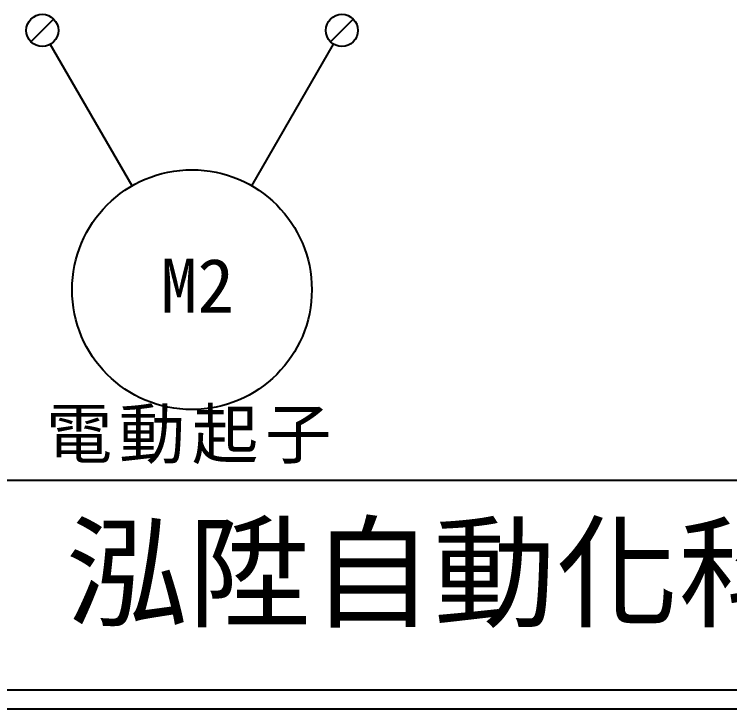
# Model space of a CAD drawing. Extents: x 10 to 297, y 3 to 207.
# Drawn here: x 45.18 to 92.93, y 3 to 49.33 of the extents above; entities that cross this region are included whole.
import ezdxf

# ---------------------------------------------------------------- set-up
doc = ezdxf.new("R2010")
doc.units = 0
doc.layers.get('0').update_dxf_attribs({"linetype": 'CONTINUOUS'})
doc.layers.add('圖框層', color=7, linetype='CONTINUOUS')
doc.styles.add('STSL', font='kaiu.ttf')
doc.styles.add('標楷體', font='kaiu.ttf')

msp = doc.modelspace()

# ---------------------------------------------------------------- linework, layer by layer
for p, q in [((47.804, 49.013), (46.29, 47.498)), ((67.804, 49.013), (66.29, 47.498)), ((53.035, 37.883), (47.582, 47.328)), ((61.035, 37.883), (66.494, 47.338))]:
    msp.add_line(p, q)
for centre, radius in [((47.047, 48.255), 1.071), ((67.047, 48.255), 1.071), ((57.035, 30.954), 8)]:
    msp.add_circle(centre, radius)
at = {"layer": '圖框層', "color": 7}
for p, q in [((11.25, 18.25), (295.75, 18.25)), ((11.25, 4.25), (295.75, 4.25)), ((10, 3), (297, 3))]:
    msp.add_line(p, q, dxfattribs=at)

# ---------------------------------------------------------------- texts
at = {"color": 0, "insert": (57.035, 22.954), "char_height": 3.25, "width": 24.14544, "attachment_point": 2, "style": '標楷體'}
msp.add_mtext('{\\T1.1;電動起子}', dxfattribs=at)
at = {"layer": '圖框層', "color": 4, "style": 'STSL'}
for s, height, p in [('M2', 3.6, (54.951, 29.431)), ('泓陞自動化科技有限公司', 6, (48.604, 9.076))]:
    msp.add_text(s, height=height, dxfattribs=at).set_placement(p)

doc.saveas('drawing.dxf')
